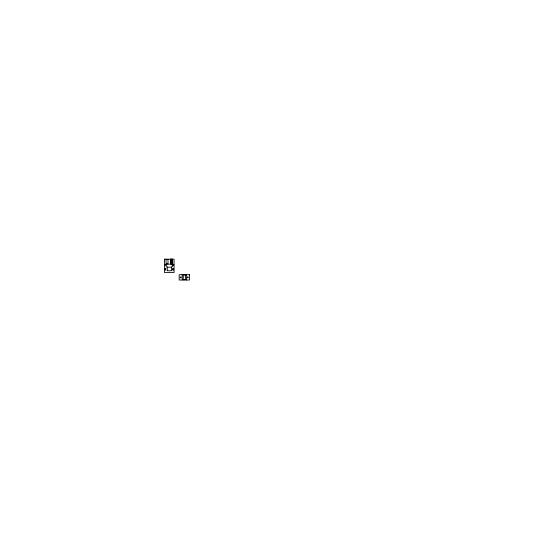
<?xml version="1.0" encoding="UTF-8"?>
<svg xmlns="http://www.w3.org/2000/svg" width="542" height="542" viewBox="0 0 542 542"><rect width="100%" height="100%" fill="white"/><g stroke="black" fill="none" stroke-linecap="round" stroke-linejoin="round"><path stroke-width="0.81" d="M172.573 264.164L172.16 264.889L172.573 265.614M173.413 265.614L173.833 264.889L173.413 264.164M170.5 259.3L172.458 259.3M170.5 259.577L172.458 259.577M170.5 259.991L172.458 259.991M170.5 260.506L172.458 260.506M170.5 261.088L172.458 261.088M170.5 261.705L172.458 261.705M170.5 262.301L172.458 262.301M170.5 262.843L172.458 262.843M170.5 263.297L172.458 263.297M170.5 263.629L172.458 263.629M170.5 263.812L172.458 263.812L172.458 259.164L170.5 259.164L170.5 263.839L172.458 263.839M167.295 267.206L171.57 267.206M165.093 268.615L165.933 268.615M172.573 268.615L173.413 268.615L173.833 269.34L173.413 270.065L172.573 270.065M165.093 270.065L165.933 270.065M186.468 274.679L186.468 280.018M182.2 274.679L182.2 280.018M168.006 259.164L168.006 263.839L166.048 263.839L166.048 259.164M164.45 259.191L164.45 272.484L174.063 272.484L174.063 259.191L164.45 259.191M180.208 277.26C181.136 279.354 181.726 275.553 180.208 277.26M165.1 264.781C165.628 266.413 166.374 263.622 165.1 264.781M165.1 269.232C165.628 270.865 166.374 268.073 165.1 269.232M172.58 264.781C173.108 266.413 173.853 263.622 172.58 264.781M172.58 269.232C173.108 270.865 173.853 268.073 172.58 269.232M187.349 277.199C188.027 279.381 189.05 275.675 187.349 277.199M172.281 264.178L166.225 264.178L166.225 266.847L167.295 266.847L167.295 270.763L171.57 270.763L171.57 266.847L172.281 266.847L172.281 264.178M189.497 274.679L179.172 274.679L179.172 280.018L189.497 280.018L189.497 274.679M185.398 275.051L183.264 275.031L183.264 279.706L185.398 279.706L185.398 275.031"/></g></svg>
